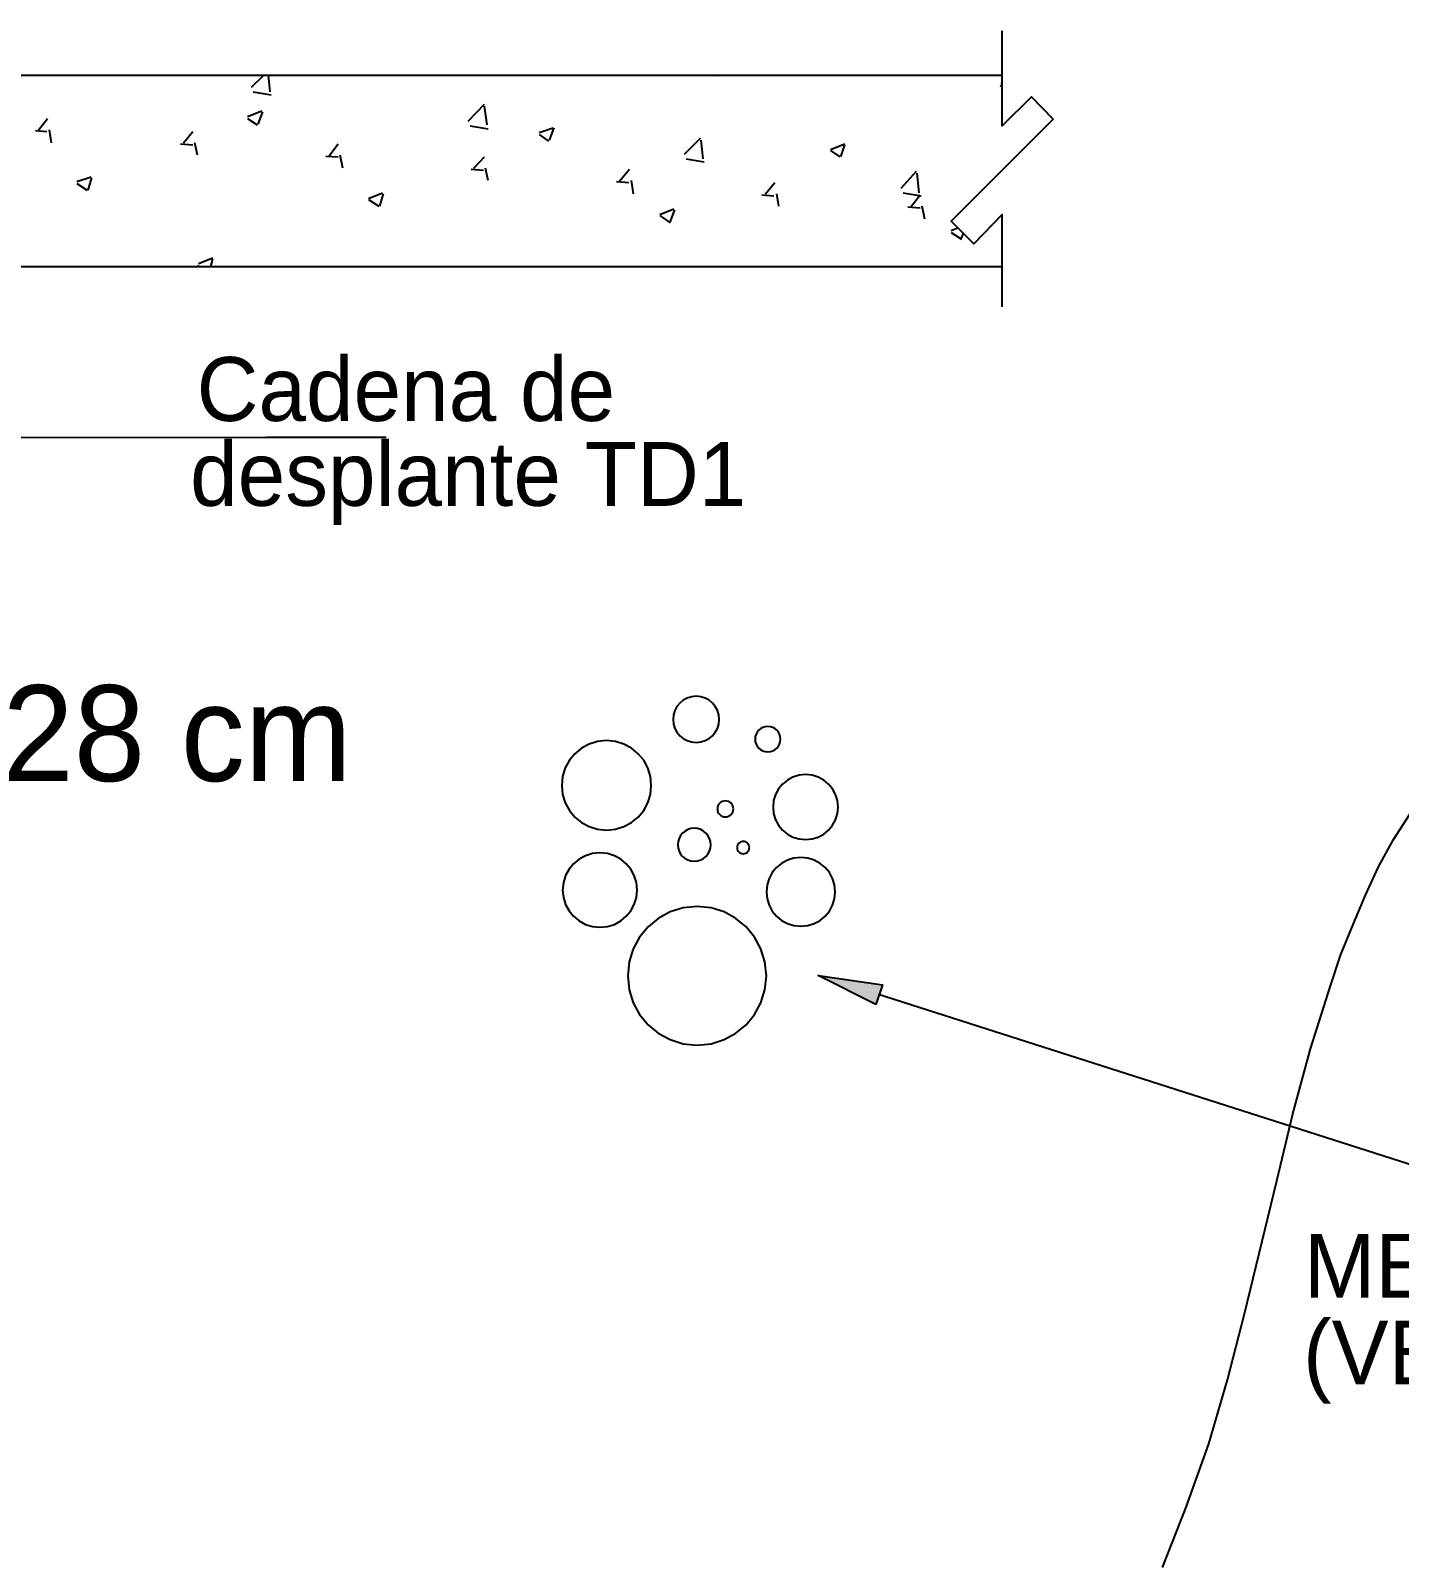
# Model space of a CAD drawing. Header units: metres. Extents: x 2.9 to 42.8, y 1.7 to 28.7.
# Drawn here: x 20.242 to 22.802, y 17.609 to 20.48 of the extents above; entities that cross this region are included whole.
import ezdxf

# ---------------------------------------------------------------- set-up
doc = ezdxf.new("R2010")
doc.units = ezdxf.units.M
for name, color, linetype in [('NEGRO', 7, 'Continuous'), ('RELLENO_NEGRO', 7, 'Continuous'), ('TEXTO', 7, 'Continuous')]:
    doc.layers.add(name, color=color, linetype=linetype)
doc.layers.add('RGB_120_120_120', color=7, linetype='Continuous', true_color=0x787878)

msp = doc.modelspace()

# ---------------------------------------------------------------- hatches: boundary and pattern name
at = {"layer": 'RELLENO_NEGRO'}
h = msp.add_hatch(color=256, dxfattribs=at)
h.dxf.hatch_style = 1
h.paths.add_polyline_path([(21.8228, 18.6584), (21.7152, 18.7131), (21.8352, 18.6955), (21.8228, 18.6584)])

# ---------------------------------------------------------------- linework, layer by layer
at = {"layer": 'NEGRO', "lineweight": -3}
for points in [[(19.6568, 20.3976), (22.0592, 20.3976)], [(20.6551, 20.3747), (20.6781, 20.3976)], [(20.6904, 20.3659), (20.6869, 20.3976)], [(21.5283, 20.3976), (21.53, 20.3958)], [(20.6587, 20.3659), (20.6922, 20.3606)], [(22.0557, 20.3782), (22.0592, 20.3764)], [(22.0574, 20.3817), (22.0592, 20.3835)], [(20.6481, 20.32), (20.6745, 20.3306)], [(20.6675, 20.3059), (20.6763, 20.3288)], [(21.0608, 20.3112), (21.0908, 20.3429)], [(21.0961, 20.3041), (21.0908, 20.3394)], [(20.2565, 20.2935), (20.2741, 20.3165)], [(20.6481, 20.3165), (20.6657, 20.3041)], [(21.0644, 20.3024), (21.0979, 20.2971)], [(20.2512, 20.2935), (20.2724, 20.2918)], [(20.2812, 20.2706), (20.2777, 20.2953)], [(20.5281, 20.2706), (20.5458, 20.2918)], [(21.1931, 20.29), (21.2196, 20.2988)], [(21.1931, 20.2865), (21.2108, 20.2741)], [(21.2125, 20.2759), (21.2213, 20.2988)], [(21.4648, 20.2494), (21.4947, 20.2794)], [(21.5, 20.2406), (21.4965, 20.2759)], [(20.5228, 20.2688), (20.5458, 20.2671)], [(20.5546, 20.2477), (20.5493, 20.2706)], [(20.7945, 20.2459), (20.8174, 20.2442)], [(20.7998, 20.2459), (20.8174, 20.2688)], [(20.8262, 20.223), (20.8209, 20.2477)], [(21.0714, 20.223), (21.0908, 20.2442)], [(21.7382, 20.2583), (21.7646, 20.2688)], [(21.7382, 20.2565), (21.7558, 20.2442)], [(21.7576, 20.2442), (21.7646, 20.2671)], [(21.0661, 20.2212), (21.0891, 20.2195)], [(21.0979, 20.2001), (21.0926, 20.223)], [(21.3431, 20.1983), (21.3625, 20.2212)], [(21.4683, 20.2406), (21.5018, 20.2353)], [(21.8705, 20.1859), (21.8987, 20.2177)], [(21.904, 20.1771), (21.9004, 20.2142)], [(20.3288, 20.1983), (20.3553, 20.2071)], [(20.3288, 20.1948), (20.3482, 20.1824)], [(20.35, 20.1824), (20.357, 20.2053)], [(21.3378, 20.1983), (21.3607, 20.1965)], [(21.3695, 20.1754), (21.366, 20.2001)], [(21.6165, 20.1754), (21.6341, 20.1965)], [(20.8739, 20.1665), (20.9003, 20.1771)], [(20.8739, 20.1648), (20.8933, 20.1524)], [(20.895, 20.1524), (20.9021, 20.1754)], [(21.6094, 20.1736), (21.6323, 20.1718)], [(21.6412, 20.1524), (21.6376, 20.1754)], [(21.874, 20.1771), (21.9075, 20.1718)], [(21.8881, 20.1507), (21.9057, 20.1736)], [(21.4189, 20.1366), (21.4454, 20.1471)], [(21.4189, 20.1348), (21.4383, 20.1207)], [(21.4383, 20.1224), (21.4471, 20.1454)], [(21.8828, 20.1507), (21.9057, 20.1489)], [(21.9146, 20.1277), (21.9093, 20.1524)], [(21.9639, 20.1066), (21.9763, 20.1119)], [(21.9639, 20.103), (21.9833, 20.0907)], [(21.9833, 20.0925), (21.9869, 20.1013)], [(20.5546, 20.0413), (20.5581, 20.0395)], [(20.5564, 20.0448), (20.5828, 20.0554)], [(20.5793, 20.0395), (20.5828, 20.0537)], [(19.6568, 20.0395), (22.0592, 20.0395)], [(19.7168, 19.7185), (20.6834, 19.7203), (20.9074, 19.7203)], [(22.3591, 17.6054), (22.4032, 17.7183), (22.4455, 17.8364), (22.4808, 17.9564), (22.5125, 18.0799), (22.5725, 18.3286), (22.6025, 18.4538), (22.636, 18.5755), (22.673, 18.6937), (22.6924, 18.7519), (22.7154, 18.8083), (22.7383, 18.863), (22.763, 18.9159), (22.7912, 18.9671), (22.8212, 19.0147)], [(21.8281, 18.6778), (23.0187, 18.2968), (23.2075, 18.2968)]]:
    msp.add_lwpolyline(points, dxfattribs=at)
for points in [[(21.53, 19.192), (21.5291, 19.2007), (21.5266, 19.2088), (21.5226, 19.2162), (21.5174, 19.2226), (21.511, 19.2278), (21.5036, 19.2318), (21.4955, 19.2343), (21.4868, 19.2352), (21.4781, 19.2343), (21.47, 19.2318), (21.4627, 19.2278), (21.4563, 19.2226), (21.451, 19.2162), (21.447, 19.2088), (21.4445, 19.2007), (21.4436, 19.192), (21.4445, 19.1833), (21.447, 19.1752), (21.451, 19.1678), (21.4563, 19.1614), (21.4627, 19.1562), (21.47, 19.1522), (21.4781, 19.1497), (21.4868, 19.1488), (21.4955, 19.1497), (21.5036, 19.1522), (21.511, 19.1562), (21.5174, 19.1614), (21.5226, 19.1678), (21.5266, 19.1752), (21.5291, 19.1833)], [(21.403, 19.0685), (21.4013, 19.0854), (21.3964, 19.1011), (21.3887, 19.1154), (21.3785, 19.1278), (21.3661, 19.138), (21.3519, 19.1457), (21.3361, 19.1506), (21.3192, 19.1523), (21.3024, 19.1506), (21.2866, 19.1457), (21.2724, 19.138), (21.26, 19.1278), (21.2498, 19.1154), (21.242, 19.1011), (21.2372, 19.0854), (21.2355, 19.0685), (21.2372, 19.0516), (21.242, 19.0359), (21.2498, 19.0217), (21.26, 19.0093), (21.2724, 18.999), (21.2866, 18.9913), (21.3024, 18.9864), (21.3192, 18.9847), (21.3361, 18.9864), (21.3519, 18.9913), (21.3661, 18.999), (21.3785, 19.0093), (21.3887, 19.0217), (21.3964, 19.0359), (21.4013, 19.0516)], [(21.6447, 19.155), (21.6442, 19.1598), (21.6428, 19.1642), (21.6406, 19.1683), (21.6377, 19.1718), (21.6342, 19.1747), (21.6301, 19.1769), (21.6257, 19.1783), (21.6209, 19.1788), (21.6161, 19.1783), (21.6116, 19.1769), (21.6076, 19.1747), (21.604, 19.1718), (21.6011, 19.1683), (21.5989, 19.1642), (21.5975, 19.1598), (21.5971, 19.155), (21.5975, 19.1502), (21.5989, 19.1457), (21.6011, 19.1416), (21.604, 19.1381), (21.6076, 19.1352), (21.6116, 19.133), (21.6161, 19.1316), (21.6209, 19.1311), (21.6257, 19.1316), (21.6301, 19.133), (21.6342, 19.1352), (21.6377, 19.1381), (21.6406, 19.1416), (21.6428, 19.1457), (21.6442, 19.1502)], [(21.7523, 19.028), (21.751, 19.0402), (21.7475, 19.0516), (21.7419, 19.062), (21.7345, 19.071), (21.7254, 19.0784), (21.7151, 19.084), (21.7037, 19.0876), (21.6914, 19.0888), (21.6792, 19.0876), (21.6677, 19.084), (21.6574, 19.0784), (21.6484, 19.071), (21.641, 19.062), (21.6354, 19.0516), (21.6318, 19.0402), (21.6306, 19.028), (21.6318, 19.0157), (21.6354, 19.0043), (21.641, 18.9939), (21.6484, 18.9849), (21.6574, 18.9775), (21.6677, 18.9719), (21.6792, 18.9683), (21.6914, 18.9671), (21.7037, 18.9683), (21.7151, 18.9719), (21.7254, 18.9775), (21.7345, 18.9849), (21.7419, 18.9939), (21.7475, 19.0043), (21.751, 19.0157)], [(21.5565, 19.0244), (21.5562, 19.0274), (21.5553, 19.0303), (21.5539, 19.0328), (21.5521, 19.035), (21.5499, 19.0369), (21.5473, 19.0382), (21.5445, 19.0391), (21.5415, 19.0394), (21.5385, 19.0391), (21.5357, 19.0382), (21.5331, 19.0369), (21.5309, 19.035), (21.5291, 19.0328), (21.5277, 19.0303), (21.5268, 19.0274), (21.5265, 19.0244), (21.5268, 19.0214), (21.5277, 19.0186), (21.5291, 19.016), (21.5309, 19.0138), (21.5331, 19.012), (21.5357, 19.0106), (21.5385, 19.0097), (21.5415, 19.0094), (21.5445, 19.0097), (21.5473, 19.0106), (21.5499, 19.012), (21.5521, 19.0138), (21.5539, 19.016), (21.5553, 19.0186), (21.5562, 19.0214)], [(21.5142, 18.9574), (21.5135, 18.9636), (21.5117, 18.9694), (21.5089, 18.9747), (21.5051, 18.9792), (21.5005, 18.983), (21.4953, 18.9858), (21.4895, 18.9876), (21.4833, 18.9883), (21.4771, 18.9876), (21.4713, 18.9858), (21.466, 18.983), (21.4615, 18.9792), (21.4577, 18.9747), (21.4548, 18.9694), (21.453, 18.9636), (21.4524, 18.9574), (21.453, 18.9512), (21.4548, 18.9454), (21.4577, 18.9401), (21.4615, 18.9356), (21.466, 18.9318), (21.4713, 18.929), (21.4771, 18.9272), (21.4833, 18.9265), (21.4895, 18.9272), (21.4953, 18.929), (21.5005, 18.9318), (21.5051, 18.9356), (21.5089, 18.9401), (21.5117, 18.9454), (21.5135, 18.9512)], [(21.5865, 18.9521), (21.5862, 18.9544), (21.5856, 18.9566), (21.5845, 18.9585), (21.5831, 18.9602), (21.5814, 18.9616), (21.5795, 18.9627), (21.5773, 18.9633), (21.575, 18.9636), (21.5727, 18.9633), (21.5705, 18.9627), (21.5686, 18.9616), (21.5669, 18.9602), (21.5655, 18.9585), (21.5644, 18.9566), (21.5638, 18.9544), (21.5635, 18.9521), (21.5638, 18.9498), (21.5644, 18.9476), (21.5655, 18.9457), (21.5669, 18.944), (21.5686, 18.9426), (21.5705, 18.9415), (21.5727, 18.9409), (21.575, 18.9406), (21.5773, 18.9409), (21.5795, 18.9415), (21.5814, 18.9426), (21.5831, 18.944), (21.5845, 18.9457), (21.5856, 18.9476), (21.5862, 18.9498)], [(21.3766, 18.8727), (21.3752, 18.8868), (21.3711, 18.8999), (21.3647, 18.9117), (21.3562, 18.922), (21.3459, 18.9305), (21.334, 18.9369), (21.3209, 18.941), (21.3069, 18.9424), (21.2929, 18.941), (21.2798, 18.9369), (21.2679, 18.9305), (21.2576, 18.922), (21.2491, 18.9117), (21.2427, 18.8999), (21.2386, 18.8868), (21.2372, 18.8727), (21.2386, 18.8587), (21.2427, 18.8456), (21.2491, 18.8338), (21.2576, 18.8235), (21.2679, 18.815), (21.2798, 18.8085), (21.2929, 18.8045), (21.3069, 18.8031), (21.3209, 18.8045), (21.334, 18.8085), (21.3459, 18.815), (21.3562, 18.8235), (21.3647, 18.8338), (21.3711, 18.8456), (21.3752, 18.8587)], [(21.747, 18.8692), (21.7457, 18.8822), (21.7419, 18.8943), (21.736, 18.9052), (21.7281, 18.9147), (21.7186, 18.9226), (21.7077, 18.9285), (21.6956, 18.9323), (21.6826, 18.9336), (21.6696, 18.9323), (21.6575, 18.9285), (21.6466, 18.9226), (21.6371, 18.9147), (21.6292, 18.9052), (21.6233, 18.8943), (21.6195, 18.8822), (21.6182, 18.8692), (21.6195, 18.8562), (21.6233, 18.8441), (21.6292, 18.8332), (21.6371, 18.8237), (21.6466, 18.8158), (21.6575, 18.8099), (21.6696, 18.8061), (21.6826, 18.8048), (21.6956, 18.8061), (21.7077, 18.8099), (21.7186, 18.8158), (21.7281, 18.8237), (21.736, 18.8332), (21.7419, 18.8441), (21.7457, 18.8562)], [(21.6182, 18.7122), (21.6156, 18.7383), (21.608, 18.7627), (21.5961, 18.7847), (21.5802, 18.8039), (21.5611, 18.8197), (21.539, 18.8317), (21.5147, 18.8392), (21.4886, 18.8419), (21.4624, 18.8392), (21.4381, 18.8317), (21.4161, 18.8197), (21.3969, 18.8039), (21.3811, 18.7847), (21.3691, 18.7627), (21.3616, 18.7383), (21.3589, 18.7122), (21.3616, 18.6861), (21.3691, 18.6618), (21.3811, 18.6397), (21.3969, 18.6205), (21.4161, 18.6047), (21.4381, 18.5928), (21.4624, 18.5852), (21.4886, 18.5826), (21.5147, 18.5852), (21.539, 18.5928), (21.5611, 18.6047), (21.5802, 18.6205), (21.5961, 18.6397), (21.608, 18.6618), (21.6156, 18.6861)], [(21.8228, 18.6584), (21.7152, 18.7131), (21.8352, 18.6955)]]:
    msp.add_lwpolyline(points, close=True, dxfattribs=at)
at = {"layer": 'RGB_120_120_120', "lineweight": -3}
msp.add_lwpolyline([(22.0592, 19.9637), (22.0592, 20.1366), (22.0063, 20.0819), (21.9639, 20.1242), (22.0592, 20.2195), (22.1544, 20.3147), (22.1139, 20.357), (22.0592, 20.3024), (22.0592, 20.4805)], dxfattribs=at)

# ---------------------------------------------------------------- texts
at = {"layer": 'TEXTO', "color": 18, "true_color": 0x000000}
for s, height, p in [('Cadena de', 0.1196, (20.5528, 19.7503)), ('                     desplante TD1', 0.1196, (19.6074, 19.5915)), ('28 cm', 0.1794, (20.1895, 19.0765)), ('MEJORAMIENTO DE TERRENO', 0.1196, (22.6236, 18.1098)), ('(VER DETALLES)', 0.1196, (22.6219, 17.9476))]:
    msp.add_text(s, height=height, dxfattribs=at).set_placement(p)

doc.saveas('drawing.dxf')
